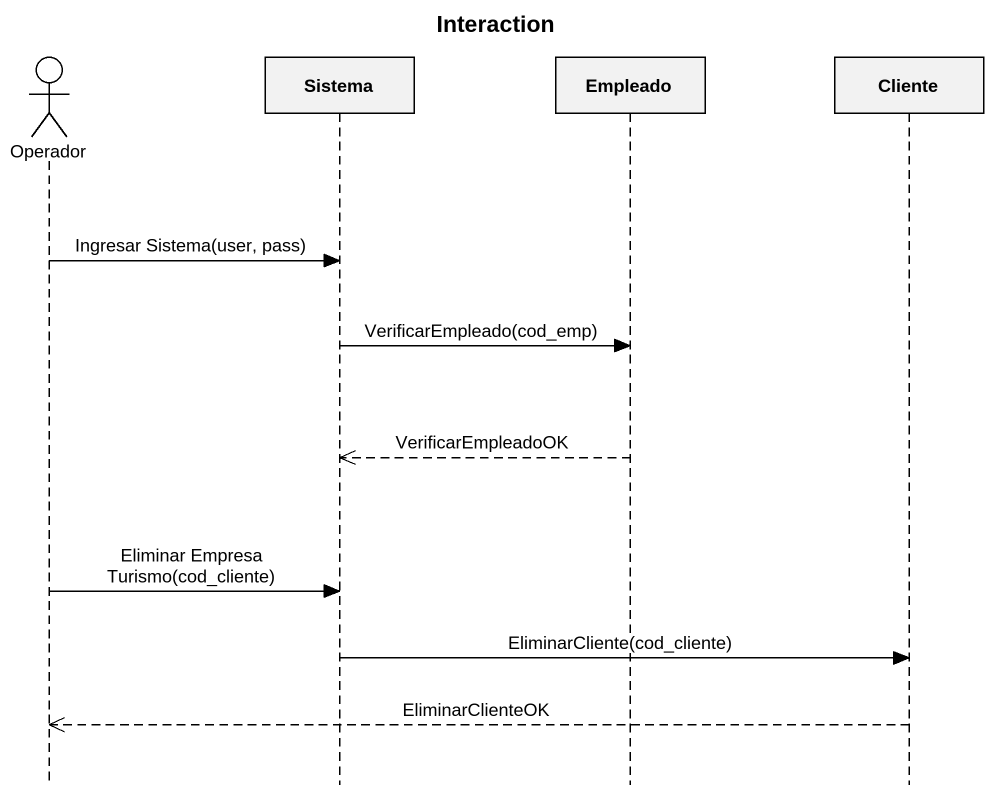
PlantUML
@startuml
title Interaction
hide footbox
actor Operador
participant Sistema
participant Empleado
participant Cliente

Operador -> Sistema : Ingresar Sistema(user, pass)
Sistema -> Empleado : VerificarEmpleado(cod_emp)
Empleado -->> Sistema : VerificarEmpleadoOK
Operador -> Sistema : Eliminar Empresa Turismo(cod_cliente)
Sistema -> Cliente : EliminarCliente(cod_cliente)
Cliente -->> Operador : EliminarClienteOK
@enduml
